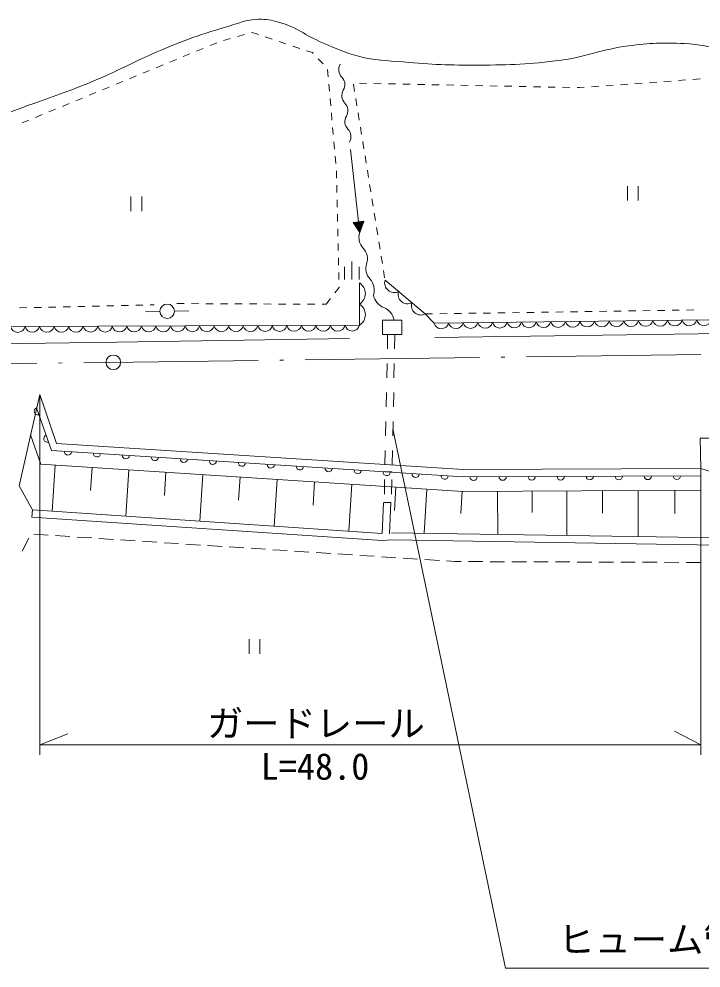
# Model space of a CAD drawing. Units: millimetres, scale not verified. Extents: x 40000 to 680000, y 20000 to 380000.
# Drawn here: x 156391 to 203376, y 251003 to 316384 of the extents above; entities that cross this region are included whole.
import ezdxf
from ezdxf.enums import TextEntityAlignment as Align

# ---------------------------------------------------------------- set-up
doc = ezdxf.new("R2010")
doc.units = ezdxf.units.MM
doc.header["$LTSCALE"] = 1000
doc.linetypes.add('LONG_DASHED_DOTTED', pattern=[15.25, 12, -1.5, 0.25, -1.5])
for name, color, linetype, lineweight in [('M-BGD', 7, 'Continuous', 13), ('M-BMK', 2, 'Continuous', 13), ('M-STR-HTXT', 7, 'Continuous', 13)]:
    doc.layers.add(name, color=color, linetype=linetype, lineweight=lineweight)
doc.styles.add('ＭＳ ゴシック', font='')
doc.styles.get('ＭＳ ゴシック').set_extended_font_data('MS Gothic')

msp = doc.modelspace()

# ---------------------------------------------------------------- linework, layer by layer
at = {"layer": 'M-BGD'}
for p, q in [((171931, 315304), (171450, 315169)), ((172452, 315450), (172413, 315439)), ((172888, 315305), (172452, 315450)), ((173836, 314988), (173362, 315147)), ((170014, 314740), (169551, 314550)), ((170968, 315034), (170487, 314900)), ((174785, 314672), (174311, 314830)), ((175734, 314356), (175259, 314514)), ((168164, 313979), (167702, 313789)), ((169089, 314360), (168626, 314170)), ((176607, 314065), (176208, 314198)), ((176662, 314007), (176607, 314065)), ((166314, 313219), (165852, 313029)), ((167239, 313599), (166777, 313409)), ((177354, 313286), (177008, 313647)), ((165390, 312838), (164927, 312648)), ((177687, 312401), (177643, 312899)), ((163540, 312078), (163077, 311888)), ((164465, 312458), (164002, 312268)), ((177776, 311405), (177731, 311903)), ((179434, 311885), (179514, 311392)), ((180340, 311947), (179840, 311957)), ((181340, 311927), (180840, 311937)), ((182339, 311907), (181839, 311917)), ((183339, 311887), (182839, 311897)), ((184339, 311867), (183839, 311877)), ((198328, 311893), (197829, 311857)), ((199325, 311965), (198827, 311929)), ((200323, 312037), (199824, 312001)), ((201320, 312109), (200822, 312073)), ((202318, 312182), (201819, 312145)), ((203315, 312254), (202816, 312218)), ((161690, 311317), (161228, 311127)), ((162615, 311697), (162153, 311507)), ((185339, 311847), (184839, 311857)), ((186338, 311827), (185839, 311837)), ((187338, 311807), (186838, 311817)), ((188338, 311787), (187838, 311797)), ((189338, 311766), (188838, 311776)), ((190338, 311746), (189838, 311756)), ((191337, 311726), (190838, 311736)), ((192337, 311706), (191837, 311716)), ((193337, 311686), (192837, 311696)), ((194337, 311666), (193837, 311676)), ((195012, 311653), (194837, 311656)), ((195336, 311676), (195012, 311653)), ((196333, 311748), (195835, 311712)), ((197331, 311821), (196832, 311784)), ((160765, 310937), (160303, 310746)), ((177865, 310408), (177820, 310906)), ((179593, 310898), (179673, 310404)), ((158916, 310176), (158453, 309986)), ((159840, 310556), (159378, 310366)), ((177954, 309412), (177909, 309910)), ((179752, 309911), (179832, 309417)), ((157066, 309415), (156604, 309225)), ((157991, 309796), (157528, 309605)), ((178042, 308416), (177998, 308914)), ((179911, 308923), (179991, 308430)), ((178131, 307420), (178087, 307918)), ((179236, 307385), (179784, 302415)), ((180071, 307936), (180150, 307442)), ((178220, 306424), (178176, 306922)), ((180230, 306949), (180309, 306455)), ((178272, 305426), (178261, 305926)), ((180389, 305962), (180468, 305468)), ((178294, 304426), (178283, 304926)), ((180548, 304974), (180628, 304481)), ((198301, 304874), (198301, 303874)), ((199051, 303874), (199051, 304874)), ((164098, 304153), (164098, 303153)), ((164848, 303153), (164848, 304153)), ((178316, 303427), (178305, 303927)), ((180707, 303987), (180787, 303493)), ((178338, 302427), (178327, 302927)), ((180866, 303000), (180946, 302506)), ((180156, 302456), (179411, 302374)), ((179411, 302374), (179866, 301670)), ((179436, 302377), (179441, 302327)), ((179461, 302380), (179471, 302280)), ((179485, 302382), (179502, 302233)), ((179510, 302385), (179532, 302186)), ((179535, 302388), (179562, 302139)), ((179560, 302391), (179593, 302092)), ((179585, 302393), (179623, 302045)), ((179610, 302396), (179653, 301999)), ((179634, 302399), (179684, 301952)), ((179659, 302402), (179714, 301905)), ((179684, 302404), (179744, 301858)), ((179709, 302407), (179775, 301811)), ((179734, 302410), (179805, 301764)), ((179756, 302664), (179784, 302415)), ((179759, 302413), (179835, 301717)), ((179784, 302415), (179866, 301670)), ((179808, 302418), (179885, 301722)), ((179833, 302421), (179904, 301775)), ((179858, 302423), (179924, 301827)), ((179866, 301670), (180156, 302456)), ((179883, 302426), (179943, 301880)), ((179908, 302429), (179963, 301932)), ((179933, 302432), (179982, 301984)), ((179957, 302434), (180001, 302037)), ((179982, 302437), (180021, 302089)), ((180007, 302440), (180040, 302142)), ((180032, 302443), (180059, 302194)), ((180057, 302445), (180079, 302247)), ((180082, 302448), (180098, 302299)), ((180107, 302451), (180118, 302351)), ((180131, 302454), (180137, 302404)), ((178360, 301427), (178349, 301927)), ((181025, 302013), (181105, 301519)), ((178382, 300427), (178371, 300927)), ((181185, 301025), (181264, 300532)), ((178404, 299428), (178393, 299928)), ((179318, 298425), (179318, 299675)), ((181344, 300038), (181423, 299544)), ((178427, 298428), (178416, 298928)), ((178818, 298425), (178818, 299300)), ((179818, 298425), (179818, 299300)), ((181503, 299051), (181582, 298557)), ((178155, 297525), (178438, 297893)), ((178438, 297893), (178438, 297928)), ((177545, 296732), (177850, 297128)), ((156436, 296485), (156936, 296496)), ((157436, 296507), (157936, 296518)), ((158435, 296529), (158935, 296540)), ((159435, 296551), (159935, 296561)), ((160435, 296572), (160935, 296583)), ((161435, 296594), (161935, 296605)), ((162434, 296616), (162934, 296627)), ((163434, 296638), (163934, 296649)), ((164434, 296659), (164934, 296670)), ((165101, 296220), (166101, 296237)), ((165434, 296681), (165707, 296687)), ((167101, 296253), (168101, 296269)), ((167270, 296777), (167770, 296774)), ((168270, 296772), (168770, 296770)), ((169270, 296768), (169770, 296766)), ((170270, 296764), (170770, 296761)), ((171270, 296759), (171770, 296757)), ((172270, 296755), (172770, 296753)), ((173270, 296750), (173770, 296748)), ((174270, 296746), (174770, 296744)), ((175270, 296742), (175770, 296740)), ((176270, 296737), (176770, 296735)), ((177270, 296733), (177545, 296732)), ((192379, 296180), (192879, 296188)), ((193379, 296195), (193879, 296202)), ((194379, 296210), (194879, 296217)), ((195379, 296225), (195879, 296232)), ((196379, 296239), (196878, 296247)), ((197378, 296254), (197878, 296262)), ((198378, 296269), (198878, 296276)), ((199378, 296284), (199878, 296291)), ((200378, 296299), (200878, 296306)), ((201378, 296313), (201878, 296321)), ((202378, 296328), (202878, 296336)), ((184380, 296062), (184880, 296069)), ((185380, 296077), (185880, 296084)), ((186380, 296091), (186880, 296099)), ((187380, 296106), (187879, 296114)), ((188379, 296121), (188879, 296128)), ((189379, 296136), (189879, 296143)), ((190379, 296151), (190879, 296158)), ((191379, 296165), (191879, 296173)), ((185036, 294448), (239326, 295183)), ((163133, 294114), (179159, 294382)), ((181788, 294657), (181767, 293657)), ((182288, 294657), (182267, 293657)), ((143300, 293847), (163133, 294114)), ((181746, 292657), (181726, 291658)), ((182246, 292657), (182226, 291658)), ((157818, 290521), (156395, 284230)), ((158984, 287142), (157818, 290521)), ((181705, 290658), (181685, 289658)), ((182205, 290658), (182185, 289658)), ((181664, 288658), (181643, 287659)), ((182164, 288658), (182143, 287659)), ((187002, 285339), (158984, 287142)), ((205834, 287503), (203323, 287512)), ((203323, 287512), (203368, 285414)), ((181623, 286659), (181602, 285659)), ((182123, 286659), (182102, 285659)), ((158890, 285645), (158686, 282474)), ((161427, 285482), (161325, 283896)), ((163965, 285319), (163760, 282133)), ((166514, 285155), (166411, 283562)), ((182092, 285179), (181593, 285201)), ((203368, 285414), (187002, 285339)), ((217286, 281086), (203368, 285414)), ((169063, 284991), (168857, 281790)), ((171623, 284826), (171520, 283226)), ((174184, 284661), (173977, 281446)), ((176755, 284496), (176652, 282888)), ((181581, 284659), (181561, 283659)), ((182081, 284659), (182061, 283659)), ((156395, 284230), (157320, 282565)), ((179327, 284330), (179120, 281101)), ((182359, 284135), (182255, 282520)), ((184494, 283998), (184299, 280957)), ((186927, 283841), (186829, 282321)), ((189364, 283850), (189377, 280876)), ((191743, 283861), (191750, 282374)), ((194122, 283872), (194136, 280800)), ((196580, 283883), (196587, 282347)), ((199038, 283894), (199052, 280721)), ((201576, 283906), (201583, 282319)), ((157286, 282066), (157320, 282565)), ((157320, 282565), (181408, 280947)), ((181408, 280947), (181501, 283084)), ((181907, 280925), (182000, 283063)), ((157080, 280619), (156618, 279732)), ((158407, 280824), (157409, 280889)), ((159904, 280727), (158906, 280792)), ((161401, 280630), (160403, 280695)), ((162897, 280533), (161900, 280598)), ((164394, 280436), (163396, 280501)), ((182055, 280993), (225338, 280300)), ((165891, 280339), (164893, 280403)), ((167388, 280242), (166390, 280306)), ((168885, 280145), (167887, 280209)), ((170382, 280047), (169384, 280112)), ((171879, 279950), (170881, 280015)), ((173375, 279853), (172378, 279918)), ((174872, 279756), (173874, 279821)), ((176369, 279659), (175371, 279724)), ((177866, 279562), (176868, 279627)), ((179363, 279465), (178365, 279530)), ((180860, 279368), (179862, 279432)), ((182357, 279271), (181359, 279335)), ((183853, 279173), (182856, 279238)), ((185350, 279076), (184352, 279141)), ((186447, 279005), (185849, 279044)), ((186848, 279004), (186447, 279005)), ((188348, 278998), (187348, 279002)), ((189848, 278993), (188848, 278996)), ((191348, 278987), (190348, 278991)), ((192848, 278982), (191848, 278985)), ((194348, 278976), (193348, 278980)), ((195848, 278971), (194848, 278974)), ((197348, 278965), (196348, 278969)), ((198848, 278959), (197848, 278963)), ((200348, 278954), (199348, 278958)), ((201848, 278948), (200848, 278952)), ((203348, 278943), (202348, 278947)), ((172237, 273659), (172237, 272659)), ((172987, 272659), (172987, 273659))]:
    msp.add_line(p, q, dxfattribs=at)
for points in [[(181610, 298385), (184380, 296062), (184985, 295438), (217151, 295821), (214624, 305165)], [(65511, 293983), (69647, 294136), (119734, 295056), (179854, 295285), (179854, 298196)], [(157608, 289595), (158620, 286665), (186987, 284839), (203371, 284914)], [(157190, 287743), (157892, 285710), (186957, 283839), (203375, 283914)], [(157286, 282066), (181409, 280446), (182069, 280493), (225566, 279797)]]:
    msp.add_lwpolyline(points, dxfattribs=at)
msp.add_lwpolyline([(181440, 295627), (182756, 295627), (182756, 294657), (181440, 294657)], close=True, dxfattribs=at)
msp.add_circle((166601, 296245), 500, dxfattribs=at)
at = {"layer": 'M-BGD', "lineweight": 18}
for centre, radius, start, end in [((179171, 312899), 752, 149.90821, 223.54882), ((178081, 311863), 752, 329.90821, 43.54882), ((179383, 311109), 752, 149.90821, 223.54882), ((178293, 310073), 752, 329.90821, 43.54882), ((179594, 309319), 752, 149.90821, 223.54882), ((178504, 308283), 752, 329.90821, 43.54882), ((180894, 301334), 1082, 161.92413, 222.97781), ((179311, 299859), 1082, 341.92413, 42.97781), ((181368, 299187), 1082, 161.92413, 222.97781), ((179785, 297711), 1082, 341.92413, 42.97781), ((181930, 297556), 1131, 189.19382, 248.88113), ((181115, 295446), 1131, 9.19382, 68.88113)]:
    msp.add_arc(centre, radius, start, end, dxfattribs=at)
at = {"layer": 'M-BGD'}
for centre, radius, start, end in [((179392, 297468), 862, 302.39795, 57.60205), ((182235, 298192), 654, 162.85161, 297.17461), ((183158, 297418), 654, 162.85161, 297.17461), ((184081, 296643), 654, 162.85161, 297.17461), ((179392, 296013), 862, 302.39795, 57.60205), ((191518, 295632), 516, 193.65562, 347.7085), ((192523, 295644), 516, 193.65562, 347.7085), ((193528, 295656), 516, 193.65562, 347.7085), ((194533, 295668), 516, 193.65562, 347.7085), ((195538, 295680), 516, 193.65562, 347.7085), ((196544, 295692), 516, 193.65562, 347.7085), ((197549, 295704), 516, 193.65562, 347.7085), ((198554, 295716), 516, 193.65562, 347.7085), ((199559, 295728), 516, 193.65562, 347.7085), ((200564, 295740), 516, 193.65562, 347.7085), ((201570, 295752), 516, 193.65562, 347.7085), ((202575, 295764), 516, 193.65562, 347.7085), ((203580, 295776), 516, 193.65562, 347.7085), ((156307, 295309), 514, 193.01138, 347.42654), ((157309, 295313), 514, 193.01138, 347.42654), ((158311, 295317), 514, 193.01138, 347.42654), ((159313, 295321), 514, 193.01138, 347.42654), ((160315, 295324), 514, 193.01138, 347.42654), ((161317, 295328), 514, 193.01138, 347.42654), ((162319, 295332), 514, 193.01138, 347.42654), ((163321, 295336), 514, 193.01138, 347.42654), ((164323, 295340), 514, 193.01138, 347.42654), ((165325, 295343), 514, 193.01138, 347.42654), ((166327, 295347), 514, 193.01138, 347.42654), ((167329, 295351), 514, 193.01138, 347.42654), ((168331, 295355), 514, 193.01138, 347.42654), ((169333, 295359), 514, 193.01138, 347.42654), ((170335, 295363), 514, 193.01138, 347.42654), ((171337, 295366), 514, 193.01138, 347.42654), ((172339, 295370), 514, 193.01138, 347.42654), ((173341, 295374), 514, 193.01138, 347.42654), ((174343, 295378), 514, 193.01138, 347.42654), ((175345, 295382), 514, 193.01138, 347.42654), ((176347, 295386), 514, 193.01138, 347.42654), ((177349, 295389), 514, 193.01138, 347.42654), ((178351, 295393), 514, 193.01138, 347.42654), ((179353, 295397), 514, 193.01138, 347.42654), ((185487, 295560), 516, 193.65562, 347.7085), ((186492, 295572), 516, 193.65562, 347.7085), ((187497, 295584), 516, 193.65562, 347.7085), ((188502, 295596), 516, 193.65562, 347.7085), ((189507, 295608), 516, 193.65562, 347.7085), ((190512, 295620), 516, 193.65562, 347.7085), ((157690, 289359), 250, 109.04513, 289.04513), ((158343, 287468), 250, 109.04513, 289.04513), ((159768, 286591), 250, 176.31773, 356.31773), ((161764, 286463), 250, 176.31773, 356.31773), ((163760, 286334), 250, 176.31773, 356.31773), ((165755, 286206), 250, 176.31773, 356.31773), ((167751, 286077), 250, 176.31773, 356.31773), ((169747, 285949), 250, 176.31773, 356.31773), ((171743, 285820), 250, 176.31773, 356.31773), ((173739, 285692), 250, 176.31773, 356.31773), ((175735, 285563), 250, 176.31773, 356.31773), ((177731, 285435), 250, 176.31773, 356.31773), ((179727, 285307), 250, 176.31773, 356.31773), ((181722, 285178), 250, 176.31773, 356.31773), ((183718, 285050), 250, 176.31773, 356.31773), ((185714, 284921), 250, 176.31773, 356.31773), ((187711, 284843), 250, 180.26247, 0.26247), ((189711, 284852), 250, 180.26247, 0.26247), ((191711, 284861), 250, 180.26247, 0.26247), ((193711, 284870), 250, 180.26247, 0.26247), ((195711, 284879), 250, 180.26247, 0.26247), ((197711, 284888), 250, 180.26247, 0.26247), ((199711, 284898), 250, 180.26247, 0.26247), ((201711, 284907), 250, 180.26247, 0.26247)]:
    msp.add_arc(centre, radius, start, end, dxfattribs=at)
msp.add_open_spline([(211944, 313896), (211294, 314642), (211115, 314965), (210404, 315428), (210349, 315464), (210293, 315542), (210261, 315518), (210138, 315425), (210279, 315119), (210225, 314873), (210126, 314426), (210096, 314148), (209849, 313762), (209645, 313444), (209399, 313304), (209024, 313260), (208381, 313185), (208029, 313436), (207394, 313565), (205372, 313976), (204294, 314596), (202233, 314694), (200728, 314765), (199874, 314726), (198380, 314532), (196542, 314295), (195576, 313791), (193739, 313547), (191535, 313254), (190281, 313218), (188058, 313206), (186027, 313196), (184885, 313243), (182861, 313421), (181652, 313528), (180955, 313513), (179779, 313816), (178779, 314073), (178261, 314356), (177306, 314747), (176098, 315243), (175540, 315829), (174278, 316163), (173751, 316302), (173442, 316384), (172898, 316360), (172007, 316321), (171530, 316095), (170676, 315841), (168626, 315230), (167492, 314818), (165533, 313959), (164265, 313403), (163590, 313015), (162325, 312454), (159005, 310981), (156981, 310555), (153652, 309103), (152903, 308776), (152408, 308713), (151753, 308225), (150798, 307515), (150355, 307003), (149495, 306182), (148868, 305584), (148635, 305108), (147918, 304623), (146871, 303916), (146168, 303686), (144961, 303315), (143158, 302761), (142103, 302573), (140230, 302347), (138396, 302125), (137338, 302148), (135499, 302329), (133271, 302549), (132144, 303311), (129962, 303816), (129189, 303995), (128764, 304173), (127973, 304229), (126674, 304320), (125941, 304183), (124640, 304121), (122888, 304038), (121913, 303859), (120160, 303834), (118878, 303816), (118125, 303636), (116881, 303942), (116055, 304145), (115592, 304302), (114838, 304694), (114529, 304855), (114312, 305282), (114103, 305196), (113821, 305081), (113924, 304481), (113906, 304014), (113857, 302741), (114188, 302043), (114228, 300770), (114263, 299670), (114438, 298999), (114085, 297957), (113856, 297282), (113647, 296823), (113028, 296469), (112240, 296020), (111637, 296198), (110734, 296111), (108446, 295889), (107153, 295911), (104856, 295824), (102414, 295732), (101045, 295711), (98602, 295627), (95592, 295523), (93907, 295440), (90897, 295340), (88692, 295267), (87458, 295202), (85252, 295179), (83138, 295157), (81954, 295193), (79840, 295215), (77257, 295242), (75800, 295088), (73228, 295322), (71959, 295438), (71259, 295597), (70002, 295806), (69427, 295902), (69116, 296100), (68533, 296075), (67430, 296028), (66845, 295732), (65755, 295555), (64761, 295394), (64431, 295351), (63201, 295195)], degree=3, knots=[0, 0, 0, 0, 1, 1, 1, 2, 2, 2, 3, 3, 3, 4, 4, 4, 5, 5, 5, 6, 6, 6, 7, 7, 7, 8, 8, 8, 9, 9, 9, 10, 10, 10, 11, 11, 11, 12, 12, 12, 13, 13, 13, 14, 14, 14, 15, 15, 15, 16, 16, 16, 17, 17, 17, 18, 18, 18, 19, 19, 19, 20, 20, 20, 21, 21, 21, 22, 22, 22, 23, 23, 23, 24, 24, 24, 25, 25, 25, 26, 26, 26, 27, 27, 27, 28, 28, 28, 29, 29, 29, 30, 30, 30, 31, 31, 31, 32, 32, 32, 33, 33, 33, 34, 34, 34, 35, 35, 35, 36, 36, 36, 37, 37, 37, 38, 38, 38, 39, 39, 39, 40, 40, 40, 41, 41, 41, 42, 42, 42, 43, 43, 43, 44, 44, 44, 45, 45, 45, 46, 46, 46, 47, 47, 47, 47], dxfattribs=at)
at = {"layer": 'M-BMK', "linetype": 'LONG_DASHED_DOTTED'}
msp.add_line((386341, 295654), (63741, 291434), dxfattribs=at)
at = {"layer": 'M-BMK'}
msp.add_circle((162891, 292731), 500, dxfattribs=at)
at = {"layer": 'M-STR-HTXT'}
for p, q in [((157818, 290521), (157818, 265689)), ((182154, 288153), (189912, 251003)), ((203368, 285414), (203368, 265689)), ((182000, 283063), (181549, 283083)), ((157818, 266385), (159762, 267140)), ((203368, 266385), (201540, 267314)), ((157818, 266385), (203368, 266385)), ((189912, 251003), (224025, 251003))]:
    msp.add_line(p, q, dxfattribs=at)

# ---------------------------------------------------------------- texts
at = {"layer": 'M-STR-HTXT', "style": 'ＭＳ ゴシック'}
for s, p in [('ガードレール', (176843, 266385)), ('L=48.0', (176785, 263426)), ('ヒューム管φ300 L=11.6', (206969, 251503))]:
    msp.add_text(s, height=1833, dxfattribs=at).set_placement(p, align=Align.BOTTOM_CENTER)

doc.saveas('drawing.dxf')
